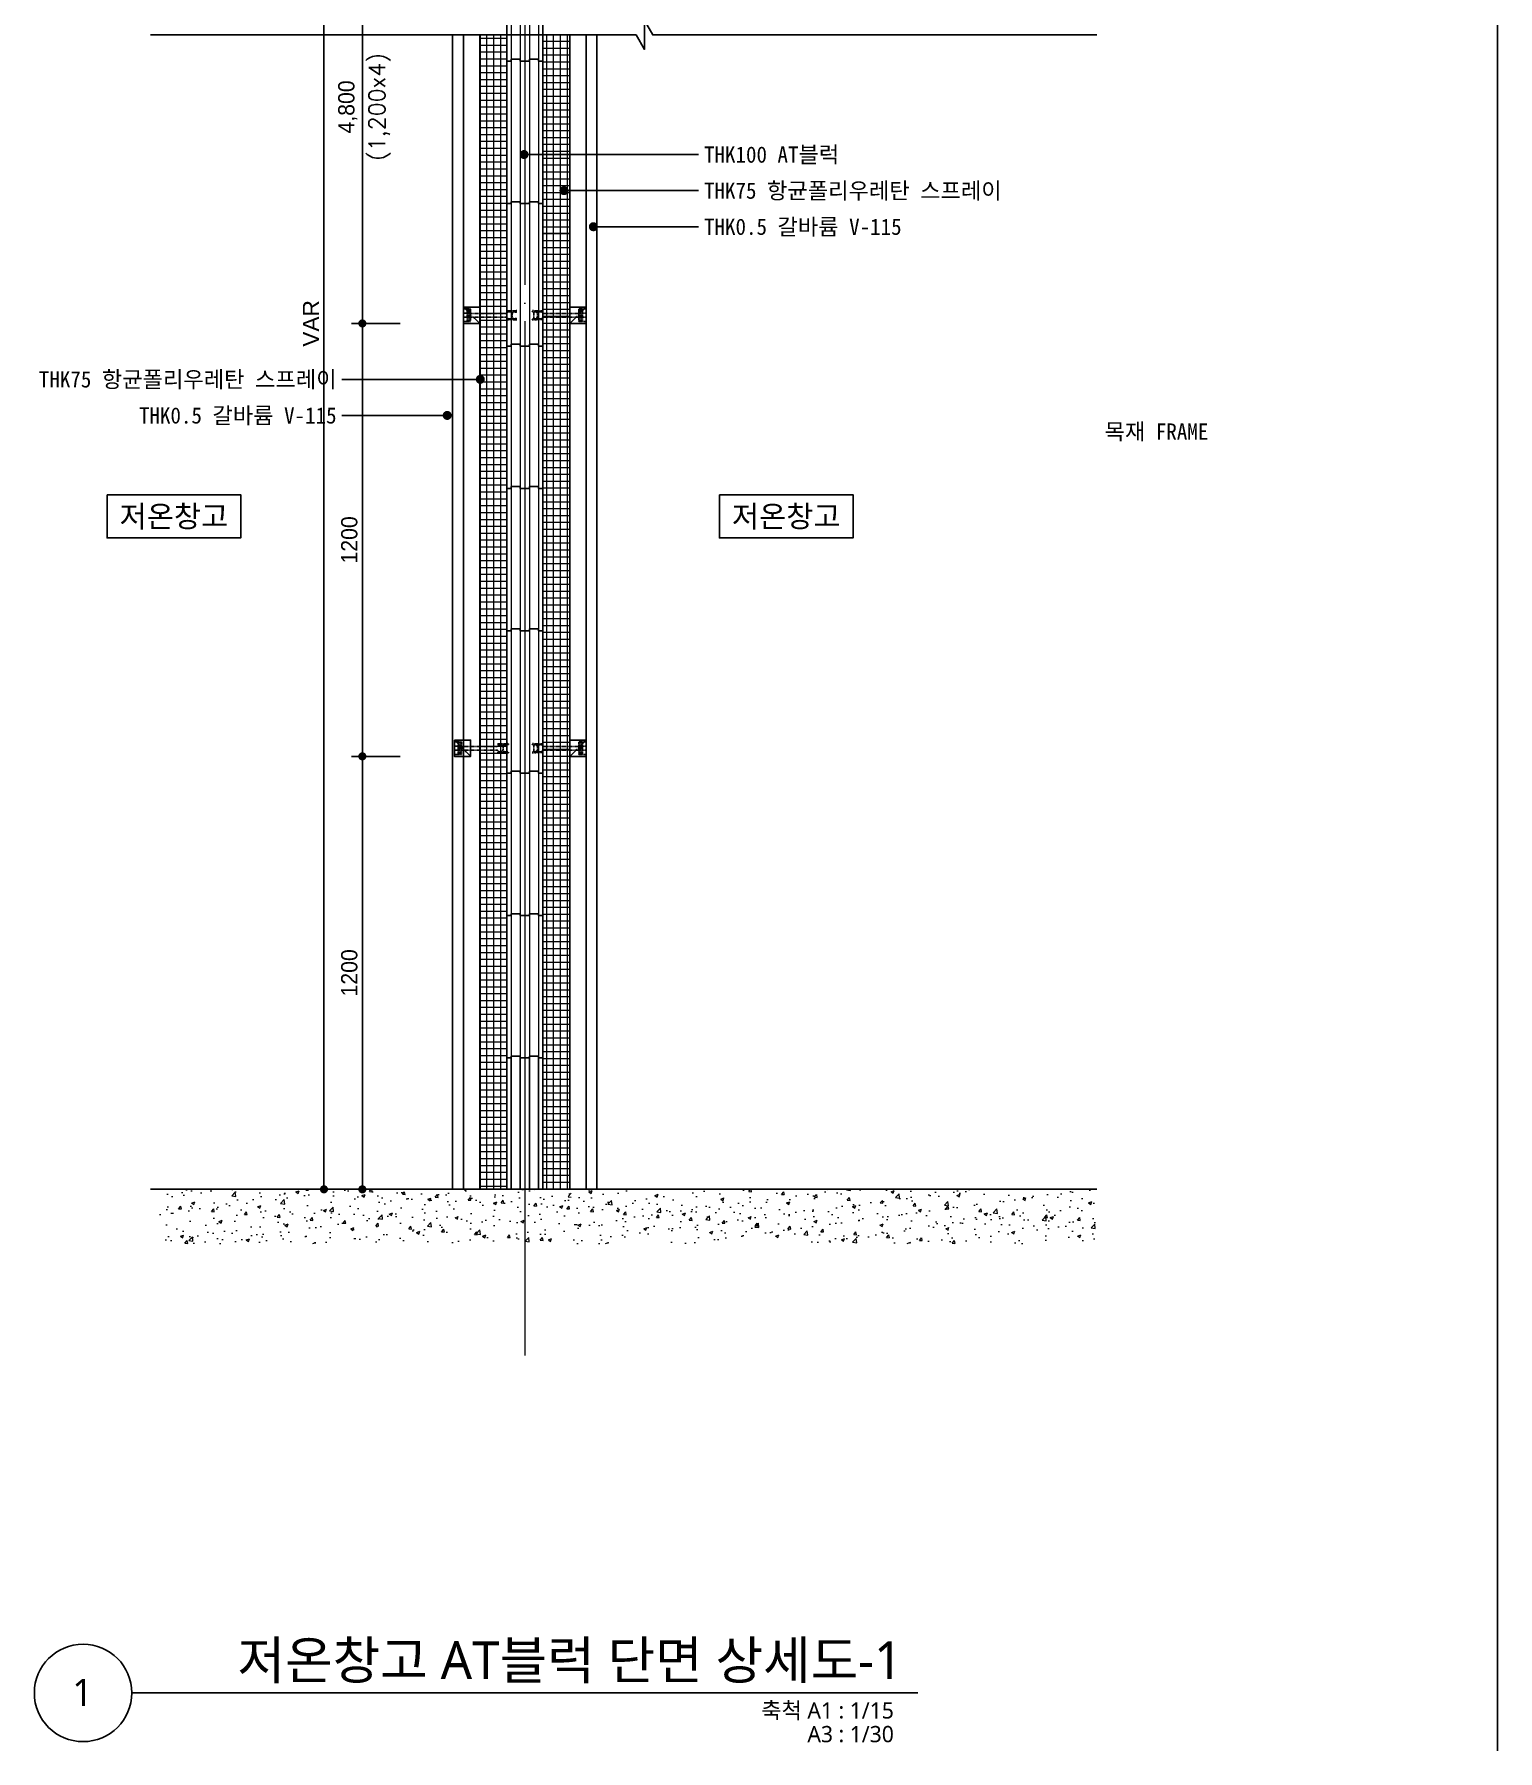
# Model space of a CAD drawing. Header units: millimetres. Extents: x 262063 to 281182, y 29752 to 38015.
# Drawn here: x 262063 to 266117, y 29972 to 34729 of the extents above; entities that cross this region are included whole.
import ezdxf
from ezdxf.enums import TextEntityAlignment as Align

# ---------------------------------------------------------------- set-up
doc = ezdxf.new("R2010")
doc.units = ezdxf.units.MM
doc.header["$MEASUREMENT"] = 0
for name, pattern in [('CEN', [62, 60, -1, 0, -1]), ('HIDDEN2', [0.1875, 0.125, -0.0625]), ('JIS_02_0.7', [1.35, 0.75, -0.6])]:
    doc.linetypes.add(name, pattern=pattern)
doc.layers.get('0').update_dxf_attribs({"linetype": 'CONTINUOUS'})
for name, color, linetype in [('2', 2, 'CONTINUOUS'), ('A-방열-갈바', 5, 'CONTINUOUS'), ('A-방열-우레탄', 4, 'CONTINUOUS'), ('A-방열-우레탄-해치', 252, 'CONTINUOUS'), ('AA-AXIS-DIMS-1', 6, 'CONTINUOUS'), ('AA-WALL-BRICK', 3, 'CONTINUOUS'), ('DIM', 7, 'CONTINUOUS'), ('Layer1', 7, 'CONTINUOUS'), ('레이아웃', 6, 'CONTINUOUS'), ('볼트', 253, 'JIS_02_0.7')]:
    doc.layers.add(name, color=color, linetype=linetype)
for name, color, linetype, lineweight in [('A-AXIS-LINE', 1, 'CEN', 15), ('A-CUTL', 7, 'CONTINUOUS', 25), ('A-MKXS-LEAD', 7, 'CONTINUOUS', 25), ('A-MKXX-SYMB', 7, 'CONTINUOUS', 25), ('A-WAXM-BLOC', 3, 'CONTINUOUS', 25), ('A-XXXX-HATC', 8, 'CONTINUOUS', 18), ('A-XXXX-SYMB', 7, 'CONTINUOUS', 25), ('A-XXXX-TXT1', 3, 'CONTINUOUS', 25), ('A-XXXX-TXT2', 3, 'CONTINUOUS', 25), ('X_외벽 및 지붕패널$0$철판', 2, 'CONTINUOUS', 13)]:
    doc.layers.add(name, color=color, linetype=linetype, lineweight=lineweight)
doc.styles.get("Standard").update_dxf_attribs({"font": 'SIMPLEX.shx'})
doc.styles.add('돋움체', font='')
doc.styles.add('돋음', font='')
doc.styles.add('맑은고딕', font='malgun.ttf')
doc.styles.get('돋움체').set_extended_font_data('DotumChe')
doc.styles.get('돋음').set_extended_font_data('Dotum')
doc.dimstyles.new('ISO-25', dxfattribs={"dimtxt": 2.5, "dimasz": 2.5, "dimexe": 1.25, "dimexo": 0.625, "dimtad": 1, "dimtxsty": 'Standard', "dimcen": 2.5, "dimadec": 0, "dimazin": 0, "dimtfac": 1, "dimtmove": 0, "dimatfit": 3, "dimfxl": 1, "dimarcsym": 0})
doc.dimstyles.get("Standard").update_dxf_attribs({"dimtxt": 1, "dimasz": 0.18, "dimexe": 0.18, "dimexo": 0.0625, "dimgap": 0.5, "dimtad": 1, "dimzin": 0, "dimdsep": 46, "dimtxsty": 'Standard', "dimcen": 0.09, "dimadec": 0, "dimazin": 0, "dimtfac": 1, "dimtofl": 0, "dimtmove": 2, "dimatfit": 3, "dimfxl": 1, "dimtolj": 1, "dimtzin": 0, "dimarcsym": 0})

# ---------------------------------------------------------------- blocks, each defined once
blk = doc.blocks.new('_Dot')
at = {"color": 0, "linetype": 'ByBlock', "lineweight": -2}
blk.add_line((-0.5, 0), (-1, 0), dxfattribs=at)
at = {"color": 0, "linetype": 'ByBlock', "const_width": 0.5}
blk.add_lwpolyline([(-0.25, 0, 1), (0.25, 0, 1)], format="xyb", close=True, dxfattribs=at)
blk = doc.blocks.new('*D66')
at = {"layer": 'DIM', "color": 7, "lineweight": -2, "transparency": 16777216}
for p, q in [((263077, 32728), (262942, 32728)), ((262972, 31550.5), (262972, 32705.5)), ((263102, 31528), (262942, 31528))]:
    blk.add_line(p, q, dxfattribs=at)
at = {"layer": 'DIM', "color": 7, "lineweight": -2, "transparency": 16777216, "xscale": 22.5, "yscale": 22.5, "zscale": 22.5}
for p, rotation in [((262972, 32728), 90), ((262972, 31528), 270)]:
    blk.add_blockref('_Dot', p, dxfattribs=dict(at, rotation=rotation))
at = {"layer": 'DIM', "color": 3, "transparency": 16777216, "insert": (262936, 32128), "char_height": 45, "attachment_point": 5, "rotation": 90, "style": '돋음'}
blk.add_mtext('1200', dxfattribs=at)
blk = doc.blocks.new('*D67')
at = {"layer": 'DIM', "color": 7, "lineweight": -2, "transparency": 16777216}
for p, q in [((263077, 36328), (262835.6, 36328)), ((262865.6, 31550.5), (262865.6, 36305.5)), ((263102, 31528), (262835.6, 31528))]:
    blk.add_line(p, q, dxfattribs=at)
at = {"layer": 'DIM', "color": 7, "lineweight": -2, "transparency": 16777216, "xscale": 22.5, "yscale": 22.5, "zscale": 22.5}
for p, rotation in [((262865.6, 36328), 90), ((262865.6, 31528), 270)]:
    blk.add_blockref('_Dot', p, dxfattribs=dict(at, rotation=rotation))
at = {"layer": 'DIM', "color": 3, "transparency": 16777216, "insert": (262829.6, 33928), "char_height": 45, "attachment_point": 5, "rotation": 90, "style": '돋음'}
blk.add_mtext('{\\fArial Unicode MS|b0|i0|c0|p0;VAR}', dxfattribs=at)
blk = doc.blocks.new('*D68')
at = {"layer": 'DIM', "color": 7, "lineweight": -2, "transparency": 16777216}
for p, q in [((263077, 33928), (262942, 33928)), ((262972, 32750.5), (262972, 33905.5)), ((263077, 32728), (262942, 32728))]:
    blk.add_line(p, q, dxfattribs=at)
at = {"layer": 'DIM', "color": 7, "lineweight": -2, "transparency": 16777216, "xscale": 22.5, "yscale": 22.5, "zscale": 22.5}
for p, rotation in [((262972, 33928), 90), ((262972, 32728), 270)]:
    blk.add_blockref('_Dot', p, dxfattribs=dict(at, rotation=rotation))
at = {"layer": 'DIM', "color": 3, "transparency": 16777216, "insert": (262936, 33328), "char_height": 45, "attachment_point": 5, "rotation": 90, "style": '돋음'}
blk.add_mtext('1200', dxfattribs=at)
blk = doc.blocks.new('*D69')
at = {"layer": 'DIM', "color": 7, "lineweight": -2, "transparency": 16777216}
for p, q in [((263077, 35128), (262942, 35128)), ((262972, 33950.5), (262972, 35105.5)), ((263077, 33928), (262942, 33928))]:
    blk.add_line(p, q, dxfattribs=at)
at = {"layer": 'DIM', "color": 7, "lineweight": -2, "transparency": 16777216, "xscale": 22.5, "yscale": 22.5, "zscale": 22.5}
for p, rotation in [((262972, 35128), 90), ((262972, 33928), 270)]:
    blk.add_blockref('_Dot', p, dxfattribs=dict(at, rotation=rotation))
at = {"layer": 'DIM', "color": 3, "transparency": 16777216, "insert": (262931.7, 34528), "char_height": 45, "attachment_point": 5, "rotation": 90, "style": '돋음'}
blk.add_mtext('4,800', dxfattribs=at)
blk = doc.blocks.new('1')
at = {"layer": 'A-WAXM-BLOC'}
for p, q in [((4290.8, 971.3), (4302.9, 971.3)), ((4290.8, 971.3), (4290.8, 971.3)), ((4290.8, 971.3), (4290.8, 576.6)), ((4327.9, 976.6), (4302.9, 976.6)), ((4302.9, 976.6), (4302.9, 971.3)), ((4327.9, 976.6), (4327.9, 971.3)), ((4353.6, 971.3), (4327.9, 971.3)), ((4378.6, 976.6), (4353.6, 976.6)), ((4353.6, 976.6), (4353.6, 971.3)), ((4378.6, 976.6), (4378.6, 971.3)), ((4378.6, 971.3), (4390.8, 971.3)), ((4390.8, 971.3), (4378.6, 971.3)), ((4390.8, 576.6), (4390.8, 971.3)), ((4290.8, 576.6), (4302.9, 576.6)), ((4302.9, 581.9), (4327.9, 581.9)), ((4302.9, 581.9), (4302.9, 576.6)), ((4327.9, 581.9), (4327.9, 576.6)), ((4327.9, 576.6), (4353.6, 576.6)), ((4353.6, 581.9), (4378.6, 581.9)), ((4353.6, 581.9), (4353.6, 576.6)), ((4378.6, 581.9), (4378.6, 576.6)), ((4378.6, 576.6), (4390.8, 576.6))]:
    blk.add_line(p, q, dxfattribs=at)
at = {"layer": 'A-XXXX-HATC', "ltscale": 2}
for p, q in [((4302.9, 971.3), (4302.9, 581.9)), ((4327.9, 971.3), (4327.9, 581.9)), ((4353.6, 971.3), (4353.6, 581.9)), ((4378.6, 971.3), (4378.6, 581.9))]:
    blk.add_line(p, q, dxfattribs=at)

msp = doc.modelspace()

# ---------------------------------------------------------------- hatches: boundary and pattern name
at = {"layer": 'A-XXXX-HATC'}
h = msp.add_hatch(dxfattribs=at)
h.set_pattern_fill('AR-CONC', color=256, scale=0.5)
h.set_pattern_definition([(50, (286246.91, 30803.28), (91.09233, -7.96954), [9.525, -104.775]), (355, (286246.91, 30803.28), (-17.6217, 95.52842), [7.62, -83.8203]), (100.45144, (286254.5, 30802.62), (73.47062, 87.55888), [8.095, -89.04512]), (46.1842, (286246.91, 30828.68), (135.5395, -21.02116), [14.2875, -157.1625]), (96.63556, (286258.2, 30826.93), (118.7021, 123.71306), [12.1425, -133.5678]), (351.18415, (286246.9, 30828.68), (118.7021, 123.7131), [11.43, -125.7299]), (21, (286259.61, 30822.33), (75.8072, -51.1326), [9.525, -104.775]), (326, (286259.61, 30822.33), (30.901, 92.094), [7.62, -83.82]), (71.45144, (286265.92, 30818.07), (106.7082, 40.9614), [8.095, -89.04497]), (37.5, (286246.907, 30803.28), (1.5443, 42.27752), [0, -82.804, 0, -85.09, 0, -84.1375]), (7.5, (286246.907, 30803.28), (33.40983, 50.09029), [0, -48.514, 0, -80.899, 0, -32.0675]), (327.5, (286218.586, 30803.28), (67.7953, -2.86437), [0, -31.75, 0, -99.06, 0, -131.445]), (317.5, (286205.886, 30803.28), (74.06459, 12.71325), [0, -41.275, 0, -65.786, 0, -93.345])])
h.paths.add_polyline_path([(263550.879, 31528.019), (262410.228, 31528.019), (262410.228, 31378.019), (263550.879, 31378.019)])
h = msp.add_hatch(dxfattribs=at)
h.set_pattern_fill('AR-CONC', color=256, scale=0.5)
h.set_pattern_definition([(50, (286221.91, 30803.28), (91.09233, -7.96954), [9.525, -104.775]), (355, (286221.91, 30803.28), (-17.6217, 95.52842), [7.62, -83.8203]), (100.45144, (286229.5, 30802.62), (73.47062, 87.55888), [8.095, -89.04512]), (46.1842, (286221.91, 30828.68), (135.5395, -21.02116), [14.2875, -157.1625]), (96.63556, (286233.2, 30826.93), (118.7021, 123.7131), [12.1425, -133.5678]), (351.18415, (286221.9, 30828.68), (118.7021, 123.7131), [11.43, -125.7299]), (21, (286234.61, 30822.33), (75.8072, -51.1326), [9.525, -104.775]), (326, (286234.61, 30822.33), (30.901, 92.094), [7.62, -83.82]), (71.45144, (286240.92, 30818.07), (106.7082, 40.9614), [8.095, -89.04497]), (37.5, (286221.907, 30803.28), (1.5443, 42.27752), [0, -82.804, 0, -85.09, 0, -84.1375]), (7.5, (286221.907, 30803.28), (33.40983, 50.09029), [0, -48.514, 0, -80.899, 0, -32.0675]), (327.5, (286193.586, 30803.28), (67.7953, -2.86437), [0, -31.75, 0, -99.06, 0, -131.445]), (317.5, (286180.886, 30803.28), (74.06459, 12.71325), [0, -41.275, 0, -65.786, 0, -93.345])])
h.paths.add_polyline_path([(263547.03, 31528.019), (265006.433, 31528.019), (265006.433, 31378.019), (263547.03, 31378.019)])

# ---------------------------------------------------------------- linework, layer by layer
msp.add_line((266117.342, 38015.129), (266117.342, 29972.129))
at = {"layer": '2'}
for p, q in [((263297.029, 31828.019), (263297.029, 31528.019)), ((263547.03, 31828.019), (263547.03, 31528.019)), ((263272.029, 31528.019), (262385.228, 31528.019)), ((263297.029, 31528.019), (263147.029, 31528.019)), ((263297.029, 31528.019), (263697.03, 31528.019))]:
    msp.add_line(p, q, dxfattribs=at)
at = {"layer": '2', "elevation": 0}
msp.add_lwpolyline([(263547.03, 31528.019), (265006.433, 31528.019)], dxfattribs=at)
at = {"layer": 'A-AXIS-LINE', "ltscale": 50}
msp.add_line((263422.03, 37034.571), (263422.03, 31067.422), dxfattribs=at)
at = {"layer": 'A-CUTL'}
msp.add_lwpolyline([(265006.433, 34727.613), (263776.386, 34727.613), (263753.292, 34767.613), (263753.292, 34687.613), (263730.198, 34727.613), (262385.228, 34727.613)], dxfattribs=at)
at = {"layer": 'A-MKXX-SYMB'}
for points in [[(262264.775, 33453.083), (262635.202, 33453.083), (262635.202, 33333.369), (262264.775, 33333.369)], [(263961.08, 33453.083), (264331.507, 33453.083), (264331.507, 33333.369), (263961.08, 33333.369)]]:
    msp.add_lwpolyline(points, close=True, dxfattribs=at)
at = {"layer": 'A-XXXX-HATC'}
for p, q in [((263317.142, 31528.019), (263317.142, 34727.613)), ((263336.192, 31528.019), (263336.192, 34727.613)), ((263355.242, 31528.019), (263355.242, 34727.613)), ((263482.85, 31528.019), (263482.85, 34727.613)), ((263501.9, 31528.019), (263501.9, 34727.613)), ((263520.95, 31528.019), (263520.95, 34727.613)), ((263540, 31528.019), (263540, 34727.613)), ((263297.03, 34718.483), (263372.03, 34718.483)), ((263297.03, 34699.433), (263372.03, 34699.433)), ((263297.03, 34680.383), (263372.03, 34680.383)), ((263472.03, 34710.195), (263547.03, 34710.195)), ((263472.03, 34691.145), (263547.03, 34691.145)), ((263297.03, 34661.333), (263372.03, 34661.333)), ((263297.03, 34642.283), (263372.03, 34642.283)), ((263472.03, 34672.095), (263547.03, 34672.095)), ((263472.03, 34653.045), (263547.03, 34653.045)), ((263472.03, 34633.995), (263547.03, 34633.995)), ((263297.03, 34623.233), (263372.03, 34623.233)), ((263297.03, 34604.183), (263372.03, 34604.183)), ((263297.03, 34585.133), (263372.03, 34585.133)), ((263472.03, 34614.945), (263547.03, 34614.945)), ((263472.03, 34595.895), (263547.03, 34595.895)), ((263297.03, 34566.083), (263372.03, 34566.083)), ((263297.03, 34547.033), (263372.03, 34547.033)), ((263472.03, 34576.845), (263547.03, 34576.845)), ((263472.03, 34557.795), (263547.03, 34557.795)), ((263472.03, 34538.745), (263547.03, 34538.745)), ((263297.03, 34527.983), (263372.03, 34527.983)), ((263297.03, 34508.933), (263372.03, 34508.933)), ((263297.03, 34489.883), (263372.03, 34489.883)), ((263472.03, 34519.695), (263547.03, 34519.695)), ((263472.03, 34500.645), (263547.03, 34500.645)), ((263297.03, 34470.833), (263372.03, 34470.833)), ((263297.03, 34451.783), (263372.03, 34451.783)), ((263472.03, 34481.595), (263547.03, 34481.595)), ((263472.03, 34462.545), (263547.03, 34462.545)), ((263472.03, 34443.495), (263547.03, 34443.495)), ((263297.03, 34432.733), (263372.03, 34432.733)), ((263297.03, 34413.683), (263372.03, 34413.683)), ((263297.03, 34394.633), (263372.03, 34394.633)), ((263472.03, 34424.445), (263547.03, 34424.445)), ((263472.03, 34405.395), (263547.03, 34405.395)), ((263297.03, 34375.583), (263372.03, 34375.583)), ((263297.03, 34356.533), (263372.03, 34356.533)), ((263472.03, 34386.345), (263547.03, 34386.345)), ((263472.03, 34367.295), (263547.03, 34367.295)), ((263472.03, 34348.245), (263547.03, 34348.245)), ((263297.03, 34337.483), (263372.03, 34337.483)), ((263297.03, 34318.433), (263372.03, 34318.433)), ((263297.03, 34299.383), (263372.03, 34299.383)), ((263472.03, 34329.195), (263547.03, 34329.195)), ((263472.03, 34310.145), (263547.03, 34310.145)), ((263297.03, 34280.333), (263372.03, 34280.333)), ((263297.03, 34261.283), (263372.03, 34261.283)), ((263472.03, 34291.095), (263547.03, 34291.095)), ((263472.03, 34272.045), (263547.03, 34272.045)), ((263472.03, 34252.995), (263547.03, 34252.995)), ((263297.03, 34242.233), (263372.03, 34242.233)), ((263297.03, 34223.183), (263372.03, 34223.183)), ((263297.03, 34204.133), (263372.03, 34204.133)), ((263472.03, 34233.945), (263547.03, 34233.945)), ((263472.03, 34214.895), (263547.03, 34214.895)), ((263297.03, 34185.083), (263372.03, 34185.083)), ((263297.03, 34166.033), (263372.03, 34166.033)), ((263472.03, 34195.845), (263547.03, 34195.845)), ((263472.03, 34157.745), (263547.03, 34157.745)), ((263297.03, 34146.983), (263372.03, 34146.983)), ((263297.03, 34127.933), (263372.03, 34127.933)), ((263297.03, 34108.883), (263372.03, 34108.883)), ((263472.03, 34138.695), (263547.03, 34138.695)), ((263472.03, 34119.645), (263547.03, 34119.645)), ((263297.03, 34089.833), (263372.03, 34089.833)), ((263297.03, 34070.783), (263372.03, 34070.783)), ((263472.03, 34100.595), (263547.03, 34100.595)), ((263472.03, 34081.545), (263547.03, 34081.545)), ((263472.03, 34062.495), (263547.03, 34062.495)), ((263297.03, 34051.733), (263372.03, 34051.733)), ((263297.03, 34032.683), (263372.03, 34032.683)), ((263297.03, 34013.633), (263372.03, 34013.633)), ((263472.03, 34043.445), (263547.03, 34043.445)), ((263472.03, 34024.395), (263547.03, 34024.395)), ((263297.03, 33994.583), (263372.03, 33994.583)), ((263297.03, 33975.533), (263372.03, 33975.533)), ((263472.03, 34005.345), (263547.03, 34005.345)), ((263472.03, 33986.295), (263547.03, 33986.295)), ((263472.03, 33967.245), (263547.03, 33967.245)), ((263297.03, 33956.483), (263372.03, 33956.483)), ((263297.03, 33937.433), (263372.03, 33937.433)), ((263297.03, 33918.383), (263372.03, 33918.383)), ((263472.03, 33948.195), (263547.03, 33948.195)), ((263472.03, 33929.145), (263547.03, 33929.145)), ((263297.03, 33899.333), (263372.03, 33899.333)), ((263297.03, 33880.283), (263372.03, 33880.283)), ((263472.03, 33910.095), (263547.03, 33910.095)), ((263472.03, 33891.045), (263547.03, 33891.045)), ((263472.03, 33871.995), (263547.03, 33871.995)), ((263297.03, 33861.233), (263372.03, 33861.233)), ((263297.03, 33842.183), (263372.03, 33842.183)), ((263472.03, 33852.945), (263547.03, 33852.945)), ((263472.03, 33833.895), (263547.03, 33833.895)), ((263297.03, 33823.133), (263372.03, 33823.133)), ((263297.03, 33804.083), (263372.03, 33804.083)), ((263297.03, 33785.033), (263372.03, 33785.033)), ((263472.03, 33814.845), (263547.03, 33814.845)), ((263472.03, 33795.795), (263547.03, 33795.795)), ((263472.03, 33776.745), (263547.03, 33776.745)), ((263297.03, 33765.983), (263372.03, 33765.983)), ((263297.03, 33746.933), (263372.03, 33746.933)), ((263472.03, 33757.695), (263547.03, 33757.695)), ((263472.03, 33738.645), (263547.03, 33738.645)), ((263297.03, 33727.883), (263372.03, 33727.883)), ((263297.03, 33708.833), (263372.03, 33708.833)), ((263297.03, 33689.783), (263372.03, 33689.783)), ((263472.03, 33719.595), (263547.03, 33719.595)), ((263472.03, 33700.545), (263547.03, 33700.545)), ((263472.03, 33681.495), (263547.03, 33681.495)), ((263297.03, 33670.733), (263372.03, 33670.733)), ((263297.03, 33651.683), (263372.03, 33651.683)), ((263472.03, 33662.445), (263547.03, 33662.445)), ((263472.03, 33643.395), (263547.03, 33643.395)), ((263297.03, 33632.633), (263372.03, 33632.633)), ((263297.03, 33613.583), (263372.03, 33613.583)), ((263297.03, 33594.533), (263372.03, 33594.533)), ((263472.03, 33624.345), (263547.03, 33624.345)), ((263472.03, 33605.295), (263547.03, 33605.295)), ((263472.03, 33586.245), (263547.03, 33586.245)), ((263297.03, 33575.483), (263372.03, 33575.483)), ((263297.03, 33556.433), (263372.03, 33556.433)), ((263472.03, 33567.195), (263547.03, 33567.195)), ((263472.03, 33548.145), (263547.03, 33548.145)), ((263297.03, 33537.383), (263372.03, 33537.383)), ((263297.03, 33518.333), (263372.03, 33518.333)), ((263297.03, 33499.283), (263372.03, 33499.283)), ((263472.03, 33529.095), (263547.03, 33529.095)), ((263472.03, 33510.045), (263547.03, 33510.045)), ((263472.03, 33490.995), (263547.03, 33490.995)), ((263297.03, 33480.233), (263372.03, 33480.233)), ((263297.03, 33461.183), (263372.03, 33461.183)), ((263472.03, 33471.945), (263547.03, 33471.945)), ((263472.03, 33452.895), (263547.03, 33452.895)), ((263297.03, 33442.133), (263372.03, 33442.133)), ((263297.03, 33423.083), (263372.03, 33423.083)), ((263297.03, 33404.033), (263372.03, 33404.033)), ((263472.03, 33433.845), (263547.03, 33433.845)), ((263472.03, 33414.795), (263547.03, 33414.795)), ((263472.03, 33395.745), (263547.03, 33395.745)), ((263297.03, 33384.983), (263372.03, 33384.983)), ((263297.03, 33365.933), (263372.03, 33365.933)), ((263472.03, 33376.695), (263547.03, 33376.695)), ((263472.03, 33357.645), (263547.03, 33357.645)), ((263297.03, 33346.883), (263372.03, 33346.883)), ((263297.03, 33327.833), (263372.03, 33327.833)), ((263297.03, 33308.783), (263372.03, 33308.783)), ((263472.03, 33338.595), (263547.03, 33338.595)), ((263472.03, 33319.545), (263547.03, 33319.545)), ((263472.03, 33300.495), (263547.03, 33300.495)), ((263297.03, 33289.733), (263372.03, 33289.733)), ((263297.03, 33270.683), (263372.03, 33270.683)), ((263472.03, 33281.445), (263547.03, 33281.445)), ((263472.03, 33262.395), (263547.03, 33262.395)), ((263297.03, 33251.633), (263372.03, 33251.633)), ((263297.03, 33232.583), (263372.03, 33232.583)), ((263297.03, 33213.533), (263372.03, 33213.533)), ((263472.03, 33243.345), (263547.03, 33243.345)), ((263472.03, 33224.295), (263547.03, 33224.295)), ((263472.03, 33205.245), (263547.03, 33205.245)), ((263297.03, 33194.483), (263372.03, 33194.483)), ((263297.03, 33175.433), (263372.03, 33175.433)), ((263472.03, 33186.195), (263547.03, 33186.195)), ((263472.03, 33167.145), (263547.03, 33167.145)), ((263297.03, 33156.383), (263372.03, 33156.383)), ((263297.03, 33137.333), (263372.03, 33137.333)), ((263297.03, 33118.283), (263372.03, 33118.283)), ((263472.03, 33148.095), (263547.03, 33148.095)), ((263472.03, 33129.045), (263547.03, 33129.045)), ((263472.03, 33109.995), (263547.03, 33109.995)), ((263297.03, 33099.233), (263372.03, 33099.233)), ((263297.03, 33080.183), (263372.03, 33080.183)), ((263472.03, 33090.945), (263547.03, 33090.945)), ((263472.03, 33071.895), (263547.03, 33071.895)), ((263297.03, 33061.133), (263372.03, 33061.133)), ((263297.03, 33042.083), (263372.03, 33042.083)), ((263297.03, 33023.033), (263372.03, 33023.033)), ((263472.03, 33052.845), (263547.03, 33052.845)), ((263472.03, 33033.795), (263547.03, 33033.795)), ((263472.03, 33014.745), (263547.03, 33014.745)), ((263297.03, 33003.983), (263372.03, 33003.983)), ((263297.03, 32984.933), (263372.03, 32984.933)), ((263472.03, 32995.695), (263547.03, 32995.695)), ((263472.03, 32976.645), (263547.03, 32976.645)), ((263297.03, 32965.883), (263372.03, 32965.883)), ((263297.03, 32946.833), (263372.03, 32946.833)), ((263297.03, 32927.783), (263372.03, 32927.783)), ((263472.03, 32957.595), (263547.03, 32957.595)), ((263472.03, 32938.545), (263547.03, 32938.545)), ((263472.03, 32919.495), (263547.03, 32919.495)), ((263297.03, 32908.733), (263372.03, 32908.733)), ((263297.03, 32889.683), (263372.03, 32889.683)), ((263472.03, 32900.445), (263547.03, 32900.445)), ((263472.03, 32881.395), (263547.03, 32881.395)), ((263297.03, 32870.633), (263372.03, 32870.633)), ((263297.03, 32851.583), (263372.03, 32851.583)), ((263297.03, 32832.533), (263372.03, 32832.533)), ((263472.03, 32862.345), (263547.03, 32862.345)), ((263472.03, 32843.295), (263547.03, 32843.295)), ((263472.03, 32824.245), (263547.03, 32824.245)), ((263297.03, 32813.483), (263372.03, 32813.483)), ((263297.03, 32794.433), (263372.03, 32794.433)), ((263472.03, 32805.195), (263547.03, 32805.195)), ((263472.03, 32786.145), (263547.03, 32786.145)), ((263297.03, 32775.383), (263372.03, 32775.383)), ((263297.03, 32756.333), (263372.03, 32756.333)), ((263297.03, 32737.283), (263372.03, 32737.283)), ((263472.03, 32767.095), (263547.03, 32767.095)), ((263472.03, 32748.045), (263547.03, 32748.045)), ((263297.03, 32718.233), (263372.03, 32718.233)), ((263297.03, 32699.183), (263372.03, 32699.183)), ((263472.03, 32728.995), (263547.03, 32728.995)), ((263472.03, 32709.945), (263547.03, 32709.945)), ((263472.03, 32690.895), (263547.03, 32690.895)), ((263297.03, 32680.133), (263372.03, 32680.133)), ((263297.03, 32661.083), (263372.03, 32661.083)), ((263297.03, 32642.033), (263372.03, 32642.033)), ((263472.03, 32671.845), (263547.03, 32671.845)), ((263472.03, 32652.795), (263547.03, 32652.795)), ((263297.03, 32622.983), (263372.03, 32622.983)), ((263297.03, 32603.933), (263372.03, 32603.933)), ((263472.03, 32633.745), (263547.03, 32633.745)), ((263472.03, 32614.695), (263547.03, 32614.695)), ((263472.03, 32595.645), (263547.03, 32595.645)), ((263297.03, 32584.883), (263372.03, 32584.883)), ((263297.03, 32565.833), (263372.03, 32565.833)), ((263297.03, 32546.783), (263372.03, 32546.783)), ((263472.03, 32576.595), (263547.03, 32576.595)), ((263472.03, 32557.545), (263547.03, 32557.545)), ((263297.03, 32527.733), (263372.03, 32527.733)), ((263297.03, 32508.683), (263372.03, 32508.683)), ((263472.03, 32538.495), (263547.03, 32538.495)), ((263472.03, 32519.445), (263547.03, 32519.445)), ((263472.03, 32500.395), (263547.03, 32500.395)), ((263297.03, 32489.633), (263372.03, 32489.633)), ((263297.03, 32470.583), (263372.03, 32470.583)), ((263297.03, 32451.533), (263372.03, 32451.533)), ((263472.03, 32481.345), (263547.03, 32481.345)), ((263472.03, 32462.295), (263547.03, 32462.295)), ((263297.03, 32432.483), (263372.03, 32432.483)), ((263297.03, 32413.433), (263372.03, 32413.433)), ((263472.03, 32443.245), (263547.03, 32443.245)), ((263472.03, 32424.195), (263547.03, 32424.195)), ((263472.03, 32405.145), (263547.03, 32405.145)), ((263297.03, 32394.383), (263372.03, 32394.383)), ((263297.03, 32375.333), (263372.03, 32375.333)), ((263297.03, 32356.283), (263372.03, 32356.283)), ((263472.03, 32386.095), (263547.03, 32386.095)), ((263472.03, 32367.045), (263547.03, 32367.045)), ((263297.03, 32337.233), (263372.03, 32337.233)), ((263297.03, 32318.183), (263372.03, 32318.183)), ((263472.03, 32347.995), (263547.03, 32347.995)), ((263472.03, 32328.945), (263547.03, 32328.945)), ((263472.03, 32309.895), (263547.03, 32309.895)), ((263297.03, 32299.133), (263372.03, 32299.133)), ((263297.03, 32280.083), (263372.03, 32280.083)), ((263297.03, 32261.033), (263372.03, 32261.033)), ((263472.03, 32290.845), (263547.03, 32290.845)), ((263472.03, 32271.795), (263547.03, 32271.795)), ((263297.03, 32241.983), (263372.03, 32241.983)), ((263297.03, 32222.933), (263372.03, 32222.933)), ((263472.03, 32252.745), (263547.03, 32252.745)), ((263472.03, 32233.695), (263547.03, 32233.695)), ((263472.03, 32214.645), (263547.03, 32214.645)), ((263297.03, 32203.883), (263372.03, 32203.883)), ((263297.03, 32184.833), (263372.03, 32184.833)), ((263297.03, 32165.783), (263372.03, 32165.783)), ((263472.03, 32195.595), (263547.03, 32195.595)), ((263472.03, 32176.545), (263547.03, 32176.545)), ((263297.03, 32146.733), (263372.03, 32146.733)), ((263297.03, 32127.683), (263372.03, 32127.683)), ((263472.03, 32157.495), (263547.03, 32157.495)), ((263472.03, 32138.445), (263547.03, 32138.445)), ((263472.03, 32119.395), (263547.03, 32119.395)), ((263297.03, 32108.633), (263372.03, 32108.633)), ((263297.03, 32089.583), (263372.03, 32089.583)), ((263297.03, 32070.533), (263372.03, 32070.533)), ((263472.03, 32100.345), (263547.03, 32100.345)), ((263472.03, 32081.295), (263547.03, 32081.295)), ((263297.03, 32051.483), (263372.03, 32051.483)), ((263297.03, 32032.433), (263372.03, 32032.433)), ((263472.03, 32062.245), (263547.03, 32062.245)), ((263472.03, 32043.195), (263547.03, 32043.195)), ((263472.03, 32024.145), (263547.03, 32024.145)), ((263297.03, 32013.383), (263372.03, 32013.383)), ((263297.03, 31994.333), (263372.03, 31994.333)), ((263297.03, 31975.283), (263372.03, 31975.283)), ((263472.03, 32005.095), (263547.03, 32005.095)), ((263472.03, 31986.045), (263547.03, 31986.045)), ((263297.03, 31956.233), (263372.03, 31956.233)), ((263297.03, 31937.183), (263372.03, 31937.183)), ((263472.03, 31966.995), (263547.03, 31966.995)), ((263472.03, 31947.945), (263547.03, 31947.945)), ((263472.03, 31928.895), (263547.03, 31928.895)), ((263297.03, 31918.133), (263372.03, 31918.133)), ((263297.03, 31899.083), (263372.03, 31899.083)), ((263297.03, 31880.033), (263372.03, 31880.033)), ((263472.03, 31909.845), (263547.03, 31909.845)), ((263472.03, 31890.795), (263547.03, 31890.795)), ((263297.03, 31860.983), (263372.03, 31860.983)), ((263297.03, 31841.933), (263372.03, 31841.933)), ((263472.03, 31871.745), (263547.03, 31871.745)), ((263472.03, 31852.695), (263547.03, 31852.695)), ((263472.03, 31833.645), (263547.03, 31833.645)), ((263297.03, 31822.883), (263372.03, 31822.883)), ((263297.03, 31803.833), (263372.03, 31803.833)), ((263297.03, 31784.783), (263372.03, 31784.783)), ((263472.03, 31814.595), (263547.03, 31814.595)), ((263472.03, 31795.545), (263547.03, 31795.545)), ((263297.03, 31765.733), (263372.03, 31765.733)), ((263297.03, 31746.683), (263372.03, 31746.683)), ((263472.03, 31776.495), (263547.03, 31776.495)), ((263472.03, 31757.445), (263547.03, 31757.445)), ((263472.03, 31738.395), (263547.03, 31738.395)), ((263297.03, 31727.633), (263372.03, 31727.633)), ((263297.03, 31708.583), (263372.03, 31708.583)), ((263297.03, 31689.533), (263372.03, 31689.533)), ((263472.03, 31719.345), (263547.03, 31719.345)), ((263472.03, 31700.295), (263547.03, 31700.295)), ((263297.03, 31670.483), (263372.03, 31670.483)), ((263297.03, 31651.433), (263372.03, 31651.433)), ((263472.03, 31681.245), (263547.03, 31681.245)), ((263472.03, 31662.195), (263547.03, 31662.195)), ((263472.03, 31643.145), (263547.03, 31643.145)), ((263297.03, 31632.383), (263372.03, 31632.383)), ((263297.03, 31613.333), (263372.03, 31613.333)), ((263297.03, 31594.283), (263372.03, 31594.283)), ((263472.03, 31624.095), (263547.03, 31624.095)), ((263472.03, 31605.045), (263547.03, 31605.045)), ((263297.03, 31575.233), (263372.03, 31575.233)), ((263297.03, 31556.183), (263372.03, 31556.183)), ((263472.03, 31585.995), (263547.03, 31585.995)), ((263472.03, 31566.945), (263547.03, 31566.945)), ((263472.03, 31547.895), (263547.03, 31547.895)), ((263297.03, 31537.133), (263372.03, 31537.133))]:
    msp.add_line(p, q, dxfattribs=at)
at = {"layer": 'A-XXXX-SYMB'}
msp.add_line((262333.241, 30132.129), (264510.818, 30132.129), dxfattribs=at)
msp.add_circle((262198.241, 30132.129), 135, dxfattribs=at)
at = {"layer": 'A-방열-갈바', "ltscale": 0.3}
for p, q in [((263222.029, 31528.019), (263222.029, 34727.613)), ((263252.029, 34727.613), (263252.029, 31528.019))]:
    msp.add_line(p, q, dxfattribs=at)
at = {"layer": 'A-방열-갈바', "ltscale": 0.3, "elevation": 0}
for points in [[(263592.03, 34727.613), (263592.03, 31528.019)], [(263622.03, 31528.019), (263622.03, 34727.613)]]:
    msp.add_lwpolyline(points, dxfattribs=at)
at = {"layer": 'A-방열-갈바', "linetype": 'HIDDEN2', "ltscale": 0.3, "const_width": 0.3}
msp.add_lwpolyline([(263547.03, 31828.019), (263547.03, 31528.019)], dxfattribs=at)
at = {"layer": 'A-방열-우레탄'}
for p, q in [((263297.03, 31528.019), (263297.03, 34727.613)), ((263547.03, 31528.019), (263547.03, 34727.613))]:
    msp.add_line(p, q, dxfattribs=at)
at = {"layer": 'A-방열-우레탄', "elevation": 0}
for points in [[(263252.029, 33973.019), (263297.029, 33973.019), (263297.029, 33928.019), (263252.029, 33928.019)], [(263592.03, 33973.019), (263547.03, 33973.019), (263547.03, 33928.019), (263592.03, 33928.019)], [(263227.029, 32773.019), (263272.029, 32773.019), (263272.029, 32728.019), (263227.029, 32728.019)], [(263592.03, 32773.019), (263547.03, 32773.019), (263547.03, 32728.019), (263592.03, 32728.019)]]:
    msp.add_lwpolyline(points, close=True, dxfattribs=at)
at = {"layer": 'A-방열-우레탄-해치', "linetype": 'Continuous'}
for p, q in [((263298.092, 31528.019), (263298.092, 34727.613)), ((263472.03, 34176.795), (263547.03, 34176.795)), ((263472.03, 31528.845), (263547.03, 31528.845))]:
    msp.add_line(p, q, dxfattribs=at)
at = {"layer": 'AA-WALL-BRICK'}
for p, q in [((263372.03, 31528.019), (263372.03, 34727.613)), ((263472.03, 34727.613), (263472.03, 31528.019))]:
    msp.add_line(p, q, dxfattribs=at)
at = {"layer": 'X_외벽 및 지붕패널$0$철판'}
for p, q in [((263372.03, 31892.019), (263384.196, 31892.019)), ((263372.03, 31892.019), (263372.03, 31892.019)), ((263372.03, 31892.019), (263372.03, 31528.019)), ((263409.196, 31897.352), (263384.196, 31897.352)), ((263384.196, 31897.352), (263384.196, 31892.019)), ((263409.196, 31897.352), (263409.196, 31892.019)), ((263434.863, 31892.019), (263409.196, 31892.019)), ((263459.863, 31897.352), (263434.863, 31897.352)), ((263434.863, 31897.352), (263434.863, 31892.019)), ((263459.863, 31897.352), (263459.863, 31892.019)), ((263459.863, 31892.019), (263472.03, 31892.019)), ((263472.03, 31892.019), (263459.863, 31892.019)), ((263472.03, 31528.019), (263472.03, 31892.019))]:
    msp.add_line(p, q, dxfattribs=at)
at = {"layer": '레이아웃'}
for p, q in [((263384.196, 31897.352), (263384.196, 31528.019)), ((263409.196, 31897.352), (263409.196, 31528.019)), ((263434.863, 31897.352), (263434.863, 31528.019)), ((263459.863, 31897.352), (263459.863, 31528.019))]:
    msp.add_line(p, q, dxfattribs=at)
at = {"layer": '볼트'}
for p, q in [((263252.011, 33967.019), (263252.011, 33957.019)), ((263252.029, 33973.019), (263297.029, 33928.019)), ((263271.011, 33968.019), (263253.011, 33968.019)), ((263262.011, 33968.019), (263262.011, 33933.019)), ((263264.011, 33968.019), (263264.011, 33933.019)), ((263266.011, 33968.019), (263266.011, 33933.019)), ((263268.011, 33968.019), (263268.011, 33933.019)), ((263270.011, 33968.019), (263270.011, 33933.019)), ((263272.011, 33967.019), (263272.011, 33934.019)), ((263592.03, 33973.019), (263547.03, 33928.019)), ((263572.048, 33967.019), (263572.048, 33934.019)), ((263573.048, 33968.019), (263591.048, 33968.019)), ((263574.048, 33968.019), (263574.048, 33933.019)), ((263576.048, 33968.019), (263576.048, 33933.019)), ((263578.048, 33968.019), (263578.048, 33933.019)), ((263580.048, 33968.019), (263580.048, 33933.019)), ((263582.048, 33968.019), (263582.048, 33933.019)), ((263592.048, 33967.019), (263592.048, 33957.019)), ((263252.011, 33944.019), (263252.011, 33934.019)), ((263262.011, 33956.019), (263253.011, 33956.019)), ((263262.011, 33945.019), (263253.011, 33945.019)), ((263271.011, 33933.019), (263253.011, 33933.019)), ((263272.011, 33956.519), (263262.011, 33956.519)), ((263272.011, 33944.519), (263262.011, 33944.519)), ((263369.81, 33955.519), (263272.011, 33955.519)), ((263272.011, 33945.519), (263272.011, 33955.519)), ((263369.81, 33945.519), (263272.011, 33945.519)), ((263372.029, 33957.418), (263372.029, 33943.62)), ((263387.029, 33962.519), (263373.029, 33962.519)), ((263400.029, 33960.519), (263373.029, 33960.519)), ((263379.029, 33940.519), (263373.029, 33940.519)), ((263400.029, 33940.519), (263373.029, 33940.519)), ((263387.029, 33938.519), (263373.029, 33938.519)), ((263400.029, 33963.519), (263387.029, 33962.519)), ((263387.029, 33952.519), (263387.029, 33948.519)), ((263400.029, 33937.519), (263387.029, 33938.519)), ((263444.03, 33963.519), (263457.03, 33962.519)), ((263444.03, 33960.519), (263471.03, 33960.519)), ((263444.03, 33940.519), (263471.03, 33940.519)), ((263444.03, 33937.519), (263457.03, 33938.519)), ((263447.03, 33957.418), (263447.03, 33943.62)), ((263457.03, 33962.519), (263471.03, 33962.519)), ((263457.03, 33952.519), (263457.03, 33948.519)), ((263457.03, 33938.519), (263471.03, 33938.519)), ((263465.03, 33940.519), (263471.03, 33940.519)), ((263474.249, 33955.519), (263572.048, 33955.519)), ((263474.249, 33945.519), (263572.048, 33945.519)), ((263572.048, 33956.519), (263582.048, 33956.519)), ((263572.048, 33945.519), (263572.048, 33955.519)), ((263572.048, 33944.519), (263582.048, 33944.519)), ((263573.048, 33933.019), (263591.048, 33933.019)), ((263582.048, 33956.019), (263591.048, 33956.019)), ((263582.048, 33945.019), (263591.048, 33945.019)), ((263592.048, 33944.019), (263592.048, 33934.019)), ((263227.011, 32767.019), (263227.011, 32757.019)), ((263227.011, 32744.019), (263227.011, 32734.019)), ((263227.029, 32773.019), (263272.029, 32728.019)), ((263246.011, 32768.019), (263228.011, 32768.019)), ((263237.011, 32756.019), (263228.011, 32756.019)), ((263237.011, 32745.019), (263228.011, 32745.019)), ((263246.011, 32733.019), (263228.011, 32733.019)), ((263237.011, 32768.019), (263237.011, 32733.019)), ((263247.011, 32756.519), (263237.011, 32756.519)), ((263247.011, 32744.519), (263237.011, 32744.519)), ((263239.011, 32768.019), (263239.011, 32733.019)), ((263241.011, 32768.019), (263241.011, 32733.019)), ((263243.011, 32768.019), (263243.011, 32733.019)), ((263245.011, 32768.019), (263245.011, 32733.019)), ((263247.011, 32767.019), (263247.011, 32734.019)), ((263344.81, 32755.519), (263247.011, 32755.519)), ((263247.011, 32745.519), (263247.011, 32755.519)), ((263344.81, 32745.519), (263247.011, 32745.519)), ((263362.029, 32762.519), (263348.029, 32762.519)), ((263375.029, 32760.519), (263348.029, 32760.519)), ((263354.029, 32740.519), (263348.029, 32740.519)), ((263375.029, 32740.519), (263348.029, 32740.519)), ((263362.029, 32738.519), (263348.029, 32738.519)), ((263375.029, 32763.519), (263362.029, 32762.519)), ((263362.029, 32752.519), (263362.029, 32748.519)), ((263375.029, 32737.519), (263362.029, 32738.519)), ((263372.029, 32757.418), (263372.029, 32743.62)), ((263444.03, 32763.519), (263457.03, 32762.519)), ((263444.03, 32760.519), (263471.03, 32760.519)), ((263444.03, 32740.519), (263471.03, 32740.519)), ((263444.03, 32737.519), (263457.03, 32738.519)), ((263447.03, 32757.418), (263447.03, 32743.62)), ((263457.03, 32762.519), (263471.03, 32762.519)), ((263457.03, 32752.519), (263457.03, 32748.519)), ((263457.03, 32738.519), (263471.03, 32738.519)), ((263465.03, 32740.519), (263471.03, 32740.519)), ((263474.249, 32755.519), (263572.048, 32755.519)), ((263474.249, 32745.519), (263572.048, 32745.519)), ((263592.03, 32773.019), (263547.03, 32728.019)), ((263572.048, 32767.019), (263572.048, 32734.019)), ((263572.048, 32756.519), (263582.048, 32756.519)), ((263572.048, 32745.519), (263572.048, 32755.519)), ((263572.048, 32744.519), (263582.048, 32744.519)), ((263573.048, 32768.019), (263591.048, 32768.019)), ((263573.048, 32733.019), (263591.048, 32733.019)), ((263574.048, 32768.019), (263574.048, 32733.019)), ((263576.048, 32768.019), (263576.048, 32733.019)), ((263578.048, 32768.019), (263578.048, 32733.019)), ((263580.048, 32768.019), (263580.048, 32733.019)), ((263582.048, 32768.019), (263582.048, 32733.019)), ((263582.048, 32756.019), (263591.048, 32756.019)), ((263582.048, 32745.019), (263591.048, 32745.019)), ((263592.048, 32767.019), (263592.048, 32757.019)), ((263592.048, 32744.019), (263592.048, 32734.019)), ((263372.029, 31857.418), (263372.029, 31843.62))]:
    msp.add_line(p, q, dxfattribs=at)
for centre, radius, start, end in [((263253.011, 33967.019), 1, 90, 180), ((263271.011, 33967.019), 1, 0, 90), ((263573.048, 33967.019), 1, 90, 180), ((263591.048, 33967.019), 1, 0, 90), ((263253.011, 33957.019), 1, 180, 270), ((263253.011, 33944.019), 1, 90, 180), ((263253.011, 33934.019), 1, 180, 270), ((263271.011, 33934.019), 1, 270, 0), ((263369.81, 33958.519), 3, 270, 326.944269), ((263369.81, 33942.519), 3, 33.055731, 90), ((263373.029, 33961.519), 1, 90, 180), ((263373.029, 33961.519), 1, 180, 270), ((263373.029, 33939.519), 1, 90, 180), ((263373.029, 33939.519), 1, 180, 270), ((263379.029, 33952.519), 8, 0, 146.944269), ((263379.029, 33948.519), 8, 213.055731, 0), ((263375.029, 33961.519), 2, 14.477512, 90), ((263375.029, 33962.519), 2, 270, 345.522488), ((263375.029, 33938.519), 2, 14.477512, 90), ((263375.029, 33939.519), 2, 270, 345.522488), ((263395.029, 33952.519), 8, 101.536959, 180), ((263395.029, 33948.519), 8, 180, 258.463041), ((263394.029, 33957.418), 3, 0, 101.536959), ((263394.029, 33943.62), 3, 258.463041, 0), ((263444.03, 33961.519), 2, 90, 165.522488), ((263444.03, 33962.519), 2, 194.477512, 270), ((263444.03, 33938.519), 2, 90, 165.522488), ((263444.03, 33939.519), 2, 194.477512, 270), ((263450.03, 33957.418), 3, 78.463041, 180), ((263450.03, 33943.62), 3, 180, 281.536959), ((263449.03, 33952.519), 8, 0, 78.463041), ((263449.03, 33948.519), 8, 281.536959, 0), ((263465.03, 33952.519), 8, 33.055731, 180), ((263465.03, 33948.519), 8, 180, 326.944269), ((263471.03, 33961.519), 1, 0, 90), ((263471.03, 33961.519), 1, 270, 0), ((263471.03, 33939.519), 1, 0, 90), ((263471.03, 33939.519), 1, 270, 0), ((263474.249, 33958.519), 3, 213.055731, 270), ((263474.249, 33942.519), 3, 90, 146.944269), ((263573.048, 33934.019), 1, 180, 270), ((263591.048, 33957.019), 1, 270, 0), ((263591.048, 33944.019), 1, 0, 90), ((263591.048, 33934.019), 1, 270, 0), ((263228.011, 32767.019), 1, 90, 180), ((263228.011, 32757.019), 1, 180, 270), ((263228.011, 32744.019), 1, 90, 180), ((263228.011, 32734.019), 1, 180, 270), ((263246.011, 32767.019), 1, 0, 90), ((263246.011, 32734.019), 1, 270, 0), ((263344.81, 32758.519), 3, 270, 326.944269), ((263344.81, 32742.519), 3, 33.055731, 90), ((263348.029, 32761.519), 1, 90, 180), ((263348.029, 32761.519), 1, 180, 270), ((263348.029, 32739.519), 1, 90, 180), ((263348.029, 32739.519), 1, 180, 270), ((263354.029, 32752.519), 8, 0, 146.944269), ((263354.029, 32748.519), 8, 213.055731, 0), ((263370.029, 32752.519), 8, 101.536959, 180), ((263370.029, 32748.519), 8, 180, 258.463041), ((263369.029, 32757.418), 3, 0, 101.536959), ((263369.029, 32743.62), 3, 258.463041, 0), ((263375.029, 32761.519), 2, 14.477512, 90), ((263375.029, 32762.519), 2, 270, 345.522488), ((263375.029, 32738.519), 2, 14.477512, 90), ((263375.029, 32739.519), 2, 270, 345.522488), ((263444.03, 32761.519), 2, 90, 165.522488), ((263444.03, 32762.519), 2, 194.477512, 270), ((263444.03, 32738.519), 2, 90, 165.522488), ((263444.03, 32739.519), 2, 194.477512, 270), ((263450.03, 32757.418), 3, 78.463041, 180), ((263450.03, 32743.62), 3, 180, 281.536959), ((263449.03, 32752.519), 8, 0, 78.463041), ((263449.03, 32748.519), 8, 281.536959, 0), ((263465.03, 32752.519), 8, 33.055731, 180), ((263465.03, 32748.519), 8, 180, 326.944269), ((263471.03, 32761.519), 1, 0, 90), ((263471.03, 32761.519), 1, 270, 0), ((263471.03, 32739.519), 1, 0, 90), ((263471.03, 32739.519), 1, 270, 0), ((263474.249, 32758.519), 3, 213.055731, 270), ((263474.249, 32742.519), 3, 90, 146.944269), ((263573.048, 32767.019), 1, 90, 180), ((263573.048, 32734.019), 1, 180, 270), ((263591.048, 32767.019), 1, 0, 90), ((263591.048, 32757.019), 1, 270, 0), ((263591.048, 32744.019), 1, 0, 90), ((263591.048, 32734.019), 1, 270, 0)]:
    msp.add_arc(centre, radius, start, end, dxfattribs=at)

# ---------------------------------------------------------------- block references
at = {"layer": 'Layer1'}
for p in [(259081.248, 34078.087), (259081.248, 34078.087), (259081.248, 33683.42), (259081.248, 33288.754), (259081.248, 32894.087), (259081.248, 32499.42), (259081.248, 32104.754), (259081.248, 31710.087), (259081.248, 31315.42)]:
    msp.add_blockref('1', p, dxfattribs=at)

# ---------------------------------------------------------------- texts
at = {"layer": 'A-XXXX-TXT1', "style": '맑은고딕'}
msp.add_text('저온창고 AT블럭 단면 상세도-1', height=105, dxfattribs=at).set_placement((264467.947, 30138.921), align=Align.BOTTOM_RIGHT)
msp.add_text('1', height=75, dxfattribs=at).set_placement((262196.508, 30133.731), align=Align.MIDDLE)
for s, p in [('축척 A1 : 1/15', (264444.584, 30106.288)), ('A3 : 1/30', (264444.584, 30040.613))]:
    msp.add_text(s, height=45, dxfattribs=at).set_placement(p, align=Align.TOP_RIGHT)
at = {"layer": 'A-XXXX-TXT2', "style": '돋움체'}
for s, p in [('THK100 AT블럭', (263918.525, 34395.968)), ('THK75 항균폴리우레탄 스프레이', (263918.525, 34295.968)), ('THK0.5 갈바륨 V-115', (263918.525, 34195.968))]:
    msp.add_text(s, height=45, dxfattribs=at).set_placement(p, align=Align.MIDDLE_LEFT)
for s, p in [('THK75 항균폴리우레탄 스프레이', (262900.534, 33772.953)), ('THK0.5 갈바륨 V-115', (262900.534, 33672.953))]:
    msp.add_text(s, height=45, dxfattribs=at).set_placement(p, align=Align.MIDDLE_RIGHT)
msp.add_text('목재 FRAME', height=45, dxfattribs=at).set_placement((265028.309, 33592.295), align=Align.BOTTOM_LEFT)
for p in [(262449.988, 33393.226), (264146.293, 33393.226)]:
    msp.add_text('저온창고', height=60, dxfattribs=at).set_placement(p, align=Align.MIDDLE_CENTER)
at = {"layer": 'AA-AXIS-DIMS-1', "color": 3}
msp.add_text('(1,200x4)', height=45, rotation=90, dxfattribs=at).set_placement((263015.558, 34528.019), align=Align.MIDDLE)

# ---------------------------------------------------------------- dimensions: what is measured, and where the dimension line sits
at = {"layer": 'DIM'}
for base, p1, p2, text, picture, middle in [((262865.644, 36328.019), (263147.029, 31528.019), (263122.029, 36328.019), '{\\fArial Unicode MS|b0|i0|c0|p0;VAR}', '*D67', (262829.644, 33928.019)), ((262972.029, 35128.019), (263122.029, 33928.019), (263122.029, 35128.019), '4,800', '*D69', (262931.664, 34528.019))]:
    dim = msp.add_linear_dim(base=base, p1=p1, p2=p2, angle=90, text=text, dimstyle='ISO-25', override={"dimscale": 15, "dimtxt": 3, "dimasz": 1.5, "dimexe": 2, "dimexo": 3, "dimgap": 0.9, "dimdsep": 46, "dimtxsty": '돋음', "dimblk": 'Dot', "dimblk1": 'Dot', "dimblk2": 'Dot', "dimdle": 2, "dimclrd": 7, "dimclre": 7, "dimclrt": 3, "dimtix": 1}, dxfattribs=at)
    dim.commit()
    dim.dimension.update_dxf_attribs({"geometry": picture, "text_midpoint": middle})
for base, p1, p2, picture, middle in [((262972.029, 33928.019), (263122.029, 32728.019), (263122.029, 33928.019), '*D68', (262935.999, 33328.019)), ((262972.029, 32728.019), (263147.029, 31528.019), (263122.029, 32728.019), '*D66', (262935.999, 32128.019))]:
    dim = msp.add_linear_dim(base=base, p1=p1, p2=p2, angle=90, dimstyle='ISO-25', override={"dimscale": 15, "dimtxt": 3, "dimasz": 1.5, "dimexe": 2, "dimexo": 3, "dimgap": 0.9, "dimdsep": 46, "dimtxsty": '돋음', "dimblk": 'Dot', "dimblk1": 'Dot', "dimblk2": 'Dot', "dimdle": 2, "dimclrd": 7, "dimclre": 7, "dimclrt": 3, "dimtix": 1}, dxfattribs=at)
    dim.commit()
    dim.dimension.update_dxf_attribs({"geometry": picture, "text_midpoint": middle})

# ---------------------------------------------------------------- leaders
at = {"layer": 'A-MKXS-LEAD'}
for points in [[(263420.002, 34395.968), (263800.107, 34395.968), (263903.525, 34395.968)], [(263530.492, 34295.968), (263800.107, 34295.968), (263903.525, 34295.968)], [(263611.983, 34195.968), (263838.737, 34195.968), (263903.525, 34195.968)], [(263298.695, 33772.953), (263018.952, 33772.953), (262915.534, 33772.953)], [(263207.076, 33672.953), (262980.322, 33672.953), (262915.534, 33672.953)]]:
    msp.add_leader(points, dimstyle='Standard', override={"dimasz": 100, "dimldrblk": 'DotSmall'}, dxfattribs=at)

doc.saveas('drawing.dxf')
